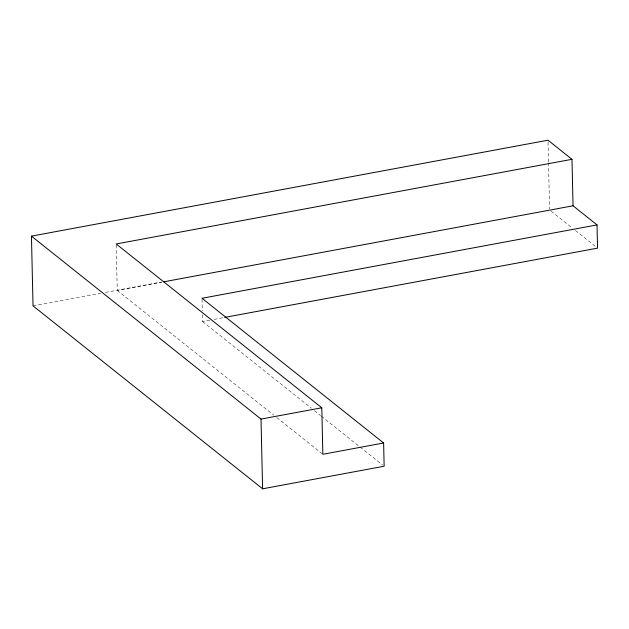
<?xml version="1.0" encoding="UTF-8"?>
<svg xmlns="http://www.w3.org/2000/svg" width="629" height="629" viewBox="0 0 629 629"><rect width="100%" height="100%" fill="white"/><g stroke="black" fill="none" stroke-linecap="round" stroke-linejoin="round"><path stroke-width="0.47" stroke-dasharray="3.15 2.36" d="M33.03 305.867L100.616 293.318M105.444 292.422L161.449 282.02M116.223 244.933L117.261 290.449L161.677 282.201M202.389 314.736L202.546 321.521L210.267 320.082M214.135 319.367L223.79 317.574M551.106 211.14L572.421 228.13M575.472 230.552L596.025 246.938M202.546 321.521L311.347 408.221M314.414 410.666L320.546 415.549M321.309 416.162L382.613 465.012M117.261 290.449L273.749 415.156M276.823 417.601L322.85 454.272M548.04 142.162L548.488 161.802M548.512 162.785L549.557 208.946M202.035 299.247L202.302 310.868"/><path stroke-width="0.94" d="M597.023 224.907L202.019 298.272L383.619 442.989L384.146 466.231L262.608 488.804L33.03 305.867L31.45 236.134L548.001 140.196L571.981 159.31L573.035 205.793L597.023 224.907L597.55 248.148L224.757 317.393M571.981 159.31L116.208 243.966L321.789 407.789L322.85 454.272L383.619 442.989M163.611 281.839L573.035 205.793M31.45 236.134L261.019 419.071L321.789 407.789M261.019 419.071L262.608 488.804"/></g></svg>
